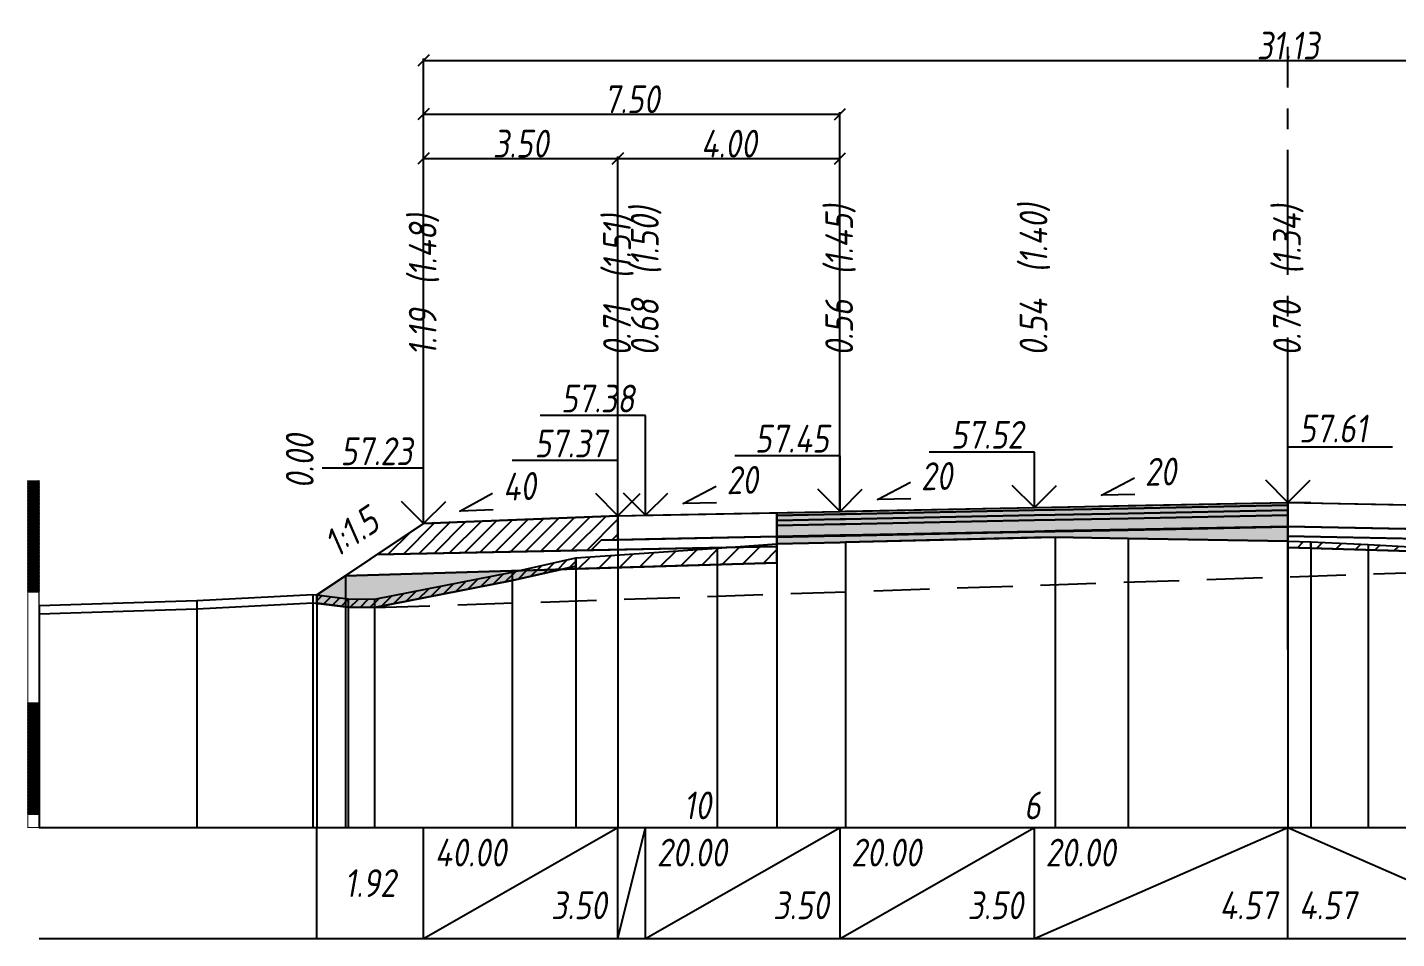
# Model space of a CAD drawing. Extents: x -717 to 1451, y -133302 to 233.
# Drawn here: x 78.9 to 202.2, y -72115 to -72032.9 of the extents above; entities that cross this region are included whole.
import ezdxf
from ezdxf.enums import TextEntityAlignment as Align

# ---------------------------------------------------------------- set-up
doc = ezdxf.new("R2010")
doc.units = 0
doc.linetypes.add('осевая2', pattern=[1.125, 0.75, -0.125, 0.125, -0.125])
doc.linetypes.add('штриховая', pattern=[0.75, 0.5, -0.25])
for name, color, linetype in [('Интерполированный поперечник', 2, 'Continuous'), ('Код_514', 1, 'Continuous'), ('Контур_0', 7, 'Continuous'), ('Контур_2564', 7, 'Continuous'), ('Контур_2660', 7, 'Continuous'), ('Контур_2665', 7, 'Continuous'), ('Контур_400', 7, 'Continuous'), ('Контур_508', 7, 'Continuous'), ('Контур_512', 7, 'Continuous'), ('Контур_513', 7, 'Continuous'), ('Красный поперечник', 1, 'Continuous'), ('Линейка абсолютных высот', 7, 'Continuous'), ('Объём_2501', 7, 'Continuous'), ('Объём_2564', 7, 'Continuous'), ('Объём_2650', 7, 'Continuous'), ('Объём_2660', 7, 'Continuous'), ('Объём_2661', 7, 'Continuous'), ('Объём_2665', 7, 'Continuous'), ('Объём_2666', 7, 'Continuous'), ('Объём_2667', 7, 'Continuous'), ('Объём_2668', 7, 'Continuous'), ('Объём_2669', 7, 'Continuous'), ('Объём_2675', 7, 'Continuous'), ('Объём_2753', 7, 'Continuous'), ('Ось', 1, 'осевая2'), ('Откосы', 7, 'Continuous'), ('Отметки покрытия', 7, 'Continuous'), ('Рабочие отметки', 7, 'Continuous'), ('Рабочие отметки доп.', 7, 'Continuous'), ('Слои выравнивания', 7, 'Continuous'), ('Таблица', 7, 'Continuous'), ('Уклоны проезжей части', 7, 'Continuous'), ('Черный поперечник', 3, 'Continuous')]:
    doc.layers.add(name, color=color, linetype=linetype)
for name, color, linetype, true_color in [('Контур_2540', 2, 'Continuous', 0xffff00), ('Контур_2560', 2, 'Continuous', 0xffff00), ('Контур_2561', 7, 'Continuous', 0xff8040), ('Контур_2562', 3, 'Continuous', 0x00ff00), ('Контур_2563', 7, 'Continuous', 0xff8000), ('Контур_2570', 7, 'Continuous', 0x80ff00), ('Контур_2725', 7, 'Continuous', 0x323232), ('Контур_2736', 4, 'Continuous', 0x00ffff), ('Контур_2737', 4, 'Continuous', 0x00ffff), ('Контур_2738', 4, 'Continuous', 0x00ffff), ('Контур_2739', 4, 'Continuous', 0x00ffff), ('Контур_2741', 4, 'Continuous', 0x00ffff), ('Контур_2742', 4, 'Continuous', 0x00ffff), ('Контур_2743', 4, 'Continuous', 0x00ffff), ('Контур_2744', 7, 'Continuous', 0xa4ffff), ('Контур_2745', 7, 'Continuous', 0xa4ffff), ('Контур_2747', 4, 'Continuous', 0x00ffff), ('Контур_2748', 4, 'Continuous', 0x00ffff), ('Контур_2749', 4, 'Continuous', 0x00ffff), ('Контур_2750', 4, 'Continuous', 0x00ffff), ('Контур_2751', 4, 'Continuous', 0x00ffff), ('Контур_2752', 4, 'Continuous', 0x00ffff), ('Контур_2760', 7, 'Continuous', 0x323232), ('Контур_2761', 7, 'Continuous', 0x323232), ('Контур_2762', 7, 'Continuous', 0x323232), ('Контур_2763', 7, 'Continuous', 0x323232), ('Контур_2764', 7, 'Continuous', 0x323232), ('Контур_2765', 7, 'Continuous', 0x323232), ('Контур_402', 7, 'Continuous', 0xff6464), ('Контур_703', 4, 'Continuous', 0x00ffff), ('Контур_705', 4, 'Continuous', 0x00ffff), ('Контур_707', 4, 'Continuous', 0x00ffff), ('Контур_720', 131, 'Continuous', 0xaaffff), ('Объём_2500', 7, 'Continuous', 0xc0c0c0), ('Объём_2520', 7, 'Continuous', 0x80ffff), ('Объём_2540', 2, 'Continuous', 0xffff00), ('Объём_2560', 2, 'Continuous', 0xffff00), ('Объём_2561', 7, 'Continuous', 0xff8040), ('Объём_2562', 3, 'Continuous', 0x00ff00), ('Объём_2563', 7, 'Continuous', 0xff8000), ('Объём_2570', 7, 'Continuous', 0x80ff00), ('Объём_2600', 7, 'Continuous', 0x808000), ('Объём_2746', 2, 'Continuous', 0xffff00)]:
    doc.layers.add(name, color=color, linetype=linetype, true_color=true_color)
doc.styles.get("Standard").update_dxf_attribs({"font": 'txt', "height": 2.5})
doc.styles.add('М', font='romand.shx', dxfattribs={"width": 0.8, "oblique": 10, "height": 2.5})
doc.dimstyles.get("Standard").update_dxf_attribs({"dimtxt": 0.18, "dimasz": 0.18, "dimexe": 0.18, "dimexo": 0.0625, "dimgap": 0.09, "dimtad": 0, "dimtih": 1, "dimtoh": 1, "dimdec": 4, "dimzin": 0, "dimdsep": 46, "dimtxsty": 'Standard', "dimcen": 0.09, "dimadec": 0, "dimazin": 0, "dimtfac": 1, "dimtdec": 4, "dimtofl": 0, "dimtmove": 0, "dimatfit": 3, "dimfxl": 1, "dimtolj": 1, "dimtzin": 0, "dimarcsym": 0})
pattern_1 = [(45.00000125, (0, 0), (-0.026516505928, 0.026516504769), []), (135.00000034, (0, 0), (-0.02651650519, -0.026516505506), [])]

# ---------------------------------------------------------------- blocks, each defined once
blk = doc.blocks.new('_Oblique')
at = {"color": 0, "linetype": 'ByBlock', "lineweight": -2}
blk.add_line((-0.5, -0.5), (0.5, 0.5), dxfattribs=at)
blk = doc.blocks.new('*D3443')
at = {"color": 0, "lineweight": -2, "transparency": 16777216}
for p, q in [((114.62, -72077.62), (114.62, -72044.56)), ((114.62, -72044.74), (132.12, -72044.74)), ((132.12, -72076.92), (132.12, -72044.56))]:
    blk.add_line(p, q, dxfattribs=at)
at = {"layer": 'Defpoints', "color": 0, "transparency": 16777216}
for p in [(132.12, -72044.74), (114.62, -72077.69), (132.12, -72076.99)]:
    blk.add_point(p, dxfattribs=at)
at = {"color": 0, "lineweight": -2, "transparency": 16777216, "rotation": 180}
blk.add_blockref('_Oblique', (114.62, -72044.74), dxfattribs=at)
at = {"color": 0, "lineweight": -2, "transparency": 16777216}
blk.add_blockref('_Oblique', (132.12, -72044.74), dxfattribs=at)
at = {"color": 0, "transparency": 16777216, "insert": (123.37, -72043.4), "char_height": 2.5, "width": 9.5833, "attachment_point": 5, "style": 'М'}
blk.add_mtext('\\A1;3.50', dxfattribs=at)
blk = doc.blocks.new('*D3445')
at = {"color": 0, "lineweight": -2, "transparency": 16777216}
for p, q in [((132.12, -72076.92), (132.12, -72044.56)), ((132.12, -72044.74), (152.12, -72044.74)), ((152.12, -72076.52), (152.12, -72044.56))]:
    blk.add_line(p, q, dxfattribs=at)
at = {"layer": 'Defpoints', "color": 0, "transparency": 16777216}
for p in [(152.12, -72044.74), (132.12, -72076.99), (152.12, -72076.59)]:
    blk.add_point(p, dxfattribs=at)
at = {"color": 0, "lineweight": -2, "transparency": 16777216, "rotation": 180}
blk.add_blockref('_Oblique', (132.12, -72044.74), dxfattribs=at)
at = {"color": 0, "lineweight": -2, "transparency": 16777216}
blk.add_blockref('_Oblique', (152.12, -72044.74), dxfattribs=at)
at = {"color": 0, "transparency": 16777216, "insert": (142.12, -72043.4), "char_height": 2.5, "width": 9.1667, "attachment_point": 5, "style": 'М'}
blk.add_mtext('\\A1;4.00', dxfattribs=at)
blk = doc.blocks.new('*D3448')
at = {"color": 0, "lineweight": -2, "transparency": 16777216}
for p, q in [((114.62, -72077.62), (114.62, -72040.56)), ((152.12, -72076.52), (152.12, -72040.56)), ((114.62, -72040.74), (152.12, -72040.74))]:
    blk.add_line(p, q, dxfattribs=at)
at = {"layer": 'Defpoints', "color": 0, "transparency": 16777216}
for p in [(152.12, -72040.74), (114.62, -72077.69), (152.12, -72076.59)]:
    blk.add_point(p, dxfattribs=at)
at = {"color": 0, "lineweight": -2, "transparency": 16777216, "rotation": 180}
blk.add_blockref('_Oblique', (114.62, -72040.74), dxfattribs=at)
at = {"color": 0, "lineweight": -2, "transparency": 16777216}
blk.add_blockref('_Oblique', (152.12, -72040.74), dxfattribs=at)
at = {"color": 0, "transparency": 16777216, "insert": (133.37, -72039.4), "char_height": 2.5, "width": 9.5833, "attachment_point": 5, "style": 'М'}
blk.add_mtext('\\A1;7.50', dxfattribs=at)
blk = doc.blocks.new('*D3449')
at = {"color": 0, "lineweight": -2, "transparency": 16777216}
for p, q in [((114.62, -72077.62), (114.62, -72035.73)), ((270.28, -72077.62), (270.28, -72035.73)), ((114.62, -72035.91), (270.28, -72035.91))]:
    blk.add_line(p, q, dxfattribs=at)
at = {"layer": 'Defpoints', "color": 0, "transparency": 16777216}
for p in [(270.28, -72035.91), (114.62, -72077.69), (270.28, -72077.69)]:
    blk.add_point(p, dxfattribs=at)
at = {"color": 0, "lineweight": -2, "transparency": 16777216, "rotation": 180}
blk.add_blockref('_Oblique', (114.62, -72035.91), dxfattribs=at)
at = {"color": 0, "lineweight": -2, "transparency": 16777216}
blk.add_blockref('_Oblique', (270.28, -72035.91), dxfattribs=at)
at = {"color": 0, "transparency": 16777216, "insert": (192.45, -72034.57), "char_height": 2.5, "width": 10.8333, "attachment_point": 5, "style": 'М'}
blk.add_mtext('\\A1;31.13', dxfattribs=at)

msp = doc.modelspace()

# ---------------------------------------------------------------- hatches: boundary and pattern name
at = {"layer": 'Линейка абсолютных высот'}
h = msp.add_hatch(dxfattribs=at)
h.set_pattern_fill('ANSI37', scale=0.3, style=0)
h.set_pattern_definition(pattern_1)
h.paths.add_polyline_path([(80, -72083.776), (80, -72073.776), (79, -72073.776), (79, -72083.776)])
h = msp.add_hatch(dxfattribs=at)
h.set_pattern_fill('ANSI37', scale=0.3, style=0)
h.set_pattern_definition(pattern_1)
h.paths.add_polyline_path([(80, -72103.776), (80, -72093.776), (79, -72093.776), (79, -72103.776)])
at = {"layer": 'Объём_2563'}
h = msp.add_hatch(dxfattribs=at)
h.set_pattern_fill('ANSI31', color=256, scale=0.3)
h.paths.add_polyline_path([(114.622, -72077.624), (132.122, -72076.924), (132.122, -72079.074), (130.622, -72079.104), (129.704, -72080.022), (110.447, -72080.407)])
h.paths.add_polyline_path([(255.197, -72080.022), (254.279, -72079.104), (252.779, -72079.074), (252.779, -72078.924), (254.177, -72078.925), (254.178, -72077.925), (253.678, -72077.924), (253.678, -72077.11), (256.5, -72077.237), (256.5, -72077.858), (257.9, -72077.858), (257.9, -72077.318), (266.895, -72077.498), (266.895, -72078.065), (268.295, -72078.065), (268.295, -72077.065), (267.795, -72077.065), (267.795, -72076.565), (270.279, -72076.874), (275.614, -72080.43)])
at = {"layer": 'Объём_2570'}
h = msp.add_hatch(dxfattribs=at)
h.set_pattern_fill('ANSI31', color=256, scale=0.2)
h.paths.add_polyline_path([(128.329, -72081.468), (122.605, -72082.754), (110.204, -72085.191), (107.845, -72085.156), (105, -72084.788), (105, -72084.038), (107.845, -72084.406), (110.204, -72084.441), (122.605, -72082.004), (128.329, -72080.718)])
h.paths.add_polyline_path([(284.262, -72079.966), (263.553, -72080.504), (240.925, -72081.423), (240.844, -72081.408), (234.521, -72079.586), (219.969, -72081.478), (214.208, -72081.064), (214.208, -72080.314), (219.969, -72080.728), (234.521, -72078.836), (240.844, -72080.658), (240.925, -72080.673), (263.553, -72079.754), (284.262, -72079.216)])
at = {"layer": 'Объём_2600'}
h = msp.add_hatch(dxfattribs=at)
h.set_pattern_fill('ANSI31', color=6, scale=0.4)
h.paths.add_polyline_path([(141.066, -72079.832), (146.439, -72079.452), (146.439, -72081.147), (127.184, -72081.725), (128.329, -72081.468), (128.329, -72080.718)])
h.paths.add_polyline_path([(194.514, -72079.248), (199.667, -72079.5), (214.208, -72080.314), (214.208, -72080.42), (192.45, -72079.767), (192.45, -72079.212)])
h.paths.add_polyline_path([(263.553, -72080.504), (283.092, -72079.996), (280.027, -72082.039), (278.491, -72082.039), (278.491, -72082.348), (243.82, -72081.308)])
h = msp.add_hatch(dxfattribs=at)
h.set_pattern_fill('HONEY', color=5, scale=0.3)
h.paths.add_polyline_path([(122.605, -72082.754), (110.204, -72085.191), (107.845, -72085.156), (105, -72084.788), (105, -72084.038), (107.588, -72082.313), (127.184, -72081.725)])
h.paths.add_polyline_path([(219.891, -72081.47), (214.208, -72081.064), (214.208, -72080.42), (225.509, -72080.759), (219.969, -72081.478)])
h.paths.add_polyline_path([(240.844, -72081.408), (240.113, -72081.197), (243.82, -72081.308), (240.925, -72081.423)])
at = {"layer": 'Слои выравнивания'}
for color, points in [(2, [(146.439, -72076.637), (152.122, -72076.524), (152.61, -72076.514), (169.622, -72076.174), (171.488, -72076.136), (178.075, -72076.005), (192.45, -72075.717), (192.45, -72075.967), (178.075, -72076.255), (171.488, -72076.386), (169.622, -72076.424), (152.61, -72076.764), (152.122, -72076.774), (146.439, -72076.887)]), (3, [(146.439, -72076.887), (152.122, -72076.774), (152.61, -72076.764), (169.622, -72076.424), (171.488, -72076.386), (178.075, -72076.255), (192.45, -72075.967), (192.45, -72076.417), (178.075, -72076.705), (171.488, -72076.836), (169.622, -72076.874), (152.61, -72077.214), (152.122, -72077.224), (146.439, -72077.337)]), (4, [(146.439, -72077.337), (152.122, -72077.224), (152.61, -72077.214), (169.622, -72076.874), (171.488, -72076.836), (178.075, -72076.705), (192.45, -72076.417), (192.45, -72076.867), (178.075, -72077.155), (171.488, -72077.286), (169.622, -72077.324), (152.61, -72077.664), (152.122, -72077.674), (146.439, -72077.787)]), (5, [(146.439, -72077.787), (152.122, -72077.674), (152.61, -72077.664), (169.622, -72077.324), (171.488, -72077.286), (178.075, -72077.155), (192.45, -72076.867), (192.45, -72077.867), (178.075, -72078.155), (171.488, -72078.286), (169.622, -72078.324), (152.61, -72078.664), (152.122, -72078.674), (146.439, -72078.787)]), (7, [(146.439, -72078.787), (152.122, -72078.674), (152.61, -72078.664), (169.622, -72078.324), (171.488, -72078.286), (178.075, -72078.155), (192.45, -72077.867), (192.45, -72077.917), (178.075, -72078.205), (171.488, -72078.336), (169.622, -72078.374), (152.61, -72078.714), (152.122, -72078.724), (146.439, -72078.837)]), (6, [(146.439, -72078.837), (152.122, -72078.724), (152.61, -72078.714), (169.622, -72078.374), (171.488, -72078.336), (178.075, -72078.205), (192.45, -72077.917), (192.45, -72079.212), (178.075, -72078.961), (171.488, -72078.84), (169.622, -72078.885), (152.61, -72079.296), (152.122, -72079.308), (146.439, -72079.452)])]:
    msp.add_hatch(color=color, dxfattribs=at).paths.add_polyline_path(points)

# ---------------------------------------------------------------- linework, layer by layer
at = {"layer": 'Интерполированный поперечник', "linetype": 'штриховая', "ltscale": 10, "flags": 128}
msp.add_lwpolyline([(110.204, -72085.191), (219.969, -72081.478)], dxfattribs=at)
at = {"layer": 'Код_514'}
for p, q in [((105, -72115), (105, -72105)), ((114.622, -72115), (114.622, -72105)), ((114.622, -72115), (132.122, -72105)), ((132.122, -72115), (132.122, -72105)), ((132.122, -72115), (134.622, -72105)), ((134.622, -72115), (134.622, -72105)), ((134.622, -72115), (152.122, -72105)), ((152.122, -72115), (152.122, -72105)), ((152.122, -72115), (169.622, -72105)), ((169.622, -72115), (169.622, -72105)), ((169.622, -72115), (192.45, -72105)), ((192.45, -72115), (192.45, -72105)), ((192.45, -72105), (215.279, -72115))]:
    msp.add_line(p, q, dxfattribs=at)
at = {"layer": 'Контур_0', "color": 250, "flags": 128}
for points in [[(250.279, -72079.024), (192.45, -72077.867), (192.45, -72075.717), (252.779, -72076.924), (252.779, -72079.074), (250.279, -72079.024), (250.279, -72079.024)], [(134.622, -72079.024), (132.122, -72079.074), (132.122, -72076.924), (146.439, -72076.637), (146.439, -72078.787), (134.622, -72079.024), (134.622, -72079.024)], [(130.622, -72079.104), (146.439, -72078.787), (146.439, -72079.687), (129.704, -72080.022), (130.622, -72079.104), (130.622, -72079.104)], [(252.779, -72079.974), (192.45, -72078.767), (192.45, -72077.867), (254.279, -72079.104), (255.197, -72080.022), (252.779, -72079.974), (252.779, -72079.974)]]:
    msp.add_lwpolyline(points, dxfattribs=at)
at = {"layer": 'Контур_0', "flags": 128}
for points in [[(114.622, -72077.624), (105, -72084.038), (105, -72084.038), (105, -72084.038), (105, -72084.038), (105, -72084.038), (105, -72084.038), (105, -72084.038), (105, -72084.038), (105, -72084.038), (105, -72084.038), (105, -72084.038), (105, -72084.038), (105, -72084.038), (105, -72084.038), (105, -72084.038)], [(114.622, -72077.624), (105, -72084.038), (105, -72084.038), (105, -72084.038), (105, -72084.038), (105, -72084.038), (105, -72084.038), (105, -72084.038), (105, -72084.038), (105, -72084.038), (105, -72084.038), (105, -72084.038), (105, -72084.038), (105, -72084.038), (105, -72084.038), (105, -72084.038), (105, -72084.038), (105, -72084.038), (105, -72084.038), (105, -72084.038), (105, -72084.038), (105, -72084.038), (105, -72084.038), (105, -72084.038), (105, -72084.038), (105, -72084.038), (105, -72084.038), (105, -72084.038), (105, -72084.038), (105, -72084.038)], [(110.447, -72080.407), (129.704, -72080.022), (130.622, -72079.104), (132.122, -72079.074)]]:
    msp.add_lwpolyline(points, dxfattribs=at)
at = {"layer": 'Контур_2540', "color": 250, "flags": 128}
for points in [[(277.687, -72082.324), (192.45, -72079.767), (192.45, -72078.767), (275.614, -72080.43), (278.491, -72082.348), (277.687, -72082.324), (277.687, -72082.324)], [(146.439, -72081.147), (107.588, -72082.313), (110.447, -72080.407), (146.439, -72079.687), (146.439, -72081.147), (146.439, -72081.147)]]:
    msp.add_lwpolyline(points, dxfattribs=at)
at = {"layer": 'Контур_2560', "flags": 128}
msp.add_lwpolyline([(114.622, -72077.624), (114.622, -72077.624), (114.622, -72077.624), (132.122, -72076.924)], dxfattribs=at)
at = {"layer": 'Контур_2561', "flags": 128}
msp.add_lwpolyline([(132.122, -72076.924), (132.122, -72076.924), (114.622, -72077.624), (114.622, -72077.624), (132.122, -72076.924)], dxfattribs=at)
at = {"layer": 'Контур_2562', "flags": 128}
msp.add_lwpolyline([(114.622, -72077.624), (114.622, -72077.624), (114.622, -72077.624), (114.622, -72077.624), (114.622, -72077.624)], dxfattribs=at)
at = {"layer": 'Контур_2563', "flags": 128}
msp.add_lwpolyline([(114.622, -72077.624), (132.122, -72076.924), (132.122, -72079.074), (130.622, -72079.104), (129.704, -72080.022), (110.447, -72080.407), (114.622, -72077.624), (114.622, -72077.624)], dxfattribs=at)
at = {"layer": 'Контур_2564', "flags": 128}
msp.add_lwpolyline([(114.622, -72077.624), (132.122, -72076.924)], dxfattribs=at)
at = {"layer": 'Контур_2570', "flags": 128}
msp.add_lwpolyline([(80, -72085.75), (94.213, -72085.31), (104.663, -72084.745), (107.845, -72085.156), (110.204, -72085.191), (110.204, -72085.191), (122.605, -72082.754), (128.329, -72081.468), (128.329, -72080.718), (141.066, -72079.832), (146.439, -72079.452), (152.61, -72079.296), (171.488, -72078.84), (178.075, -72078.961), (192.45, -72079.212), (194.514, -72079.248), (199.667, -72079.5), (214.208, -72080.314)], dxfattribs=at)
at = {"layer": 'Контур_2660', "flags": 128}
for points in [[(192.45, -72079.767), (278.491, -72082.348)], [(107.588, -72082.313), (146.439, -72081.147)]]:
    msp.add_lwpolyline(points, dxfattribs=at)
at = {"layer": 'Контур_2665', "flags": 128}
msp.add_lwpolyline([(114.622, -72077.624), (114.622, -72077.624)], dxfattribs=at)
at = {"layer": 'Контур_2725', "flags": 128}
msp.add_lwpolyline([(146.439, -72079.452), (152.122, -72079.308), (152.61, -72079.296), (169.622, -72078.885), (171.488, -72078.84), (178.075, -72078.961), (192.45, -72079.212)], dxfattribs=at)
at = {"layer": 'Контур_2736', "flags": 128}
msp.add_lwpolyline([(114.622, -72077.624), (105, -72084.038)], dxfattribs=at)
at = {"layer": 'Контур_2737', "flags": 128}
msp.add_lwpolyline([(105, -72084.038), (105, -72084.038)], dxfattribs=at)
at = {"layer": 'Контур_2738', "flags": 128}
msp.add_lwpolyline([(105, -72084.038), (105, -72084.038)], dxfattribs=at)
at = {"layer": 'Контур_2739', "flags": 128}
msp.add_lwpolyline([(105, -72084.038), (105, -72084.038)], dxfattribs=at)
at = {"layer": 'Контур_2741', "flags": 128}
msp.add_lwpolyline([(105, -72084.038), (105, -72084.038)], dxfattribs=at)
at = {"layer": 'Контур_2742', "flags": 128}
msp.add_lwpolyline([(105, -72084.038), (105, -72084.038)], dxfattribs=at)
at = {"layer": 'Контур_2743', "flags": 128}
msp.add_lwpolyline([(105, -72084.038), (105, -72084.038)], dxfattribs=at)
at = {"layer": 'Контур_2744', "flags": 128}
msp.add_lwpolyline([(105, -72084.038), (105, -72084.038)], dxfattribs=at)
msp.add_lwpolyline([(105, -72084.038), (105, -72084.038)], dxfattribs=at)
msp.add_lwpolyline([(105, -72084.038), (105, -72084.038)], dxfattribs=at)
msp.add_lwpolyline([(105, -72084.038), (105, -72084.038)], dxfattribs=at)
msp.add_lwpolyline([(105, -72084.038), (105, -72084.038)], dxfattribs=at)
msp.add_lwpolyline([(105, -72084.038), (105, -72084.038)], dxfattribs=at)
at = {"layer": 'Контур_2745', "flags": 128}
msp.add_lwpolyline([(105, -72084.038), (105, -72084.038)], dxfattribs=at)
msp.add_lwpolyline([(105, -72084.038), (105, -72084.038)], dxfattribs=at)
msp.add_lwpolyline([(105, -72084.038), (105, -72084.038)], dxfattribs=at)
msp.add_lwpolyline([(105, -72084.038), (105, -72084.038)], dxfattribs=at)
msp.add_lwpolyline([(105, -72084.038), (105, -72084.038)], dxfattribs=at)
msp.add_lwpolyline([(105, -72084.038), (105, -72084.038)], dxfattribs=at)
at = {"layer": 'Контур_2747', "flags": 128}
msp.add_lwpolyline([(105, -72084.038), (105, -72084.038)], dxfattribs=at)
at = {"layer": 'Контур_2748', "flags": 128}
msp.add_lwpolyline([(105, -72084.038), (105, -72084.038)], dxfattribs=at)
at = {"layer": 'Контур_2749', "flags": 128}
msp.add_lwpolyline([(105, -72084.038), (105, -72084.038)], dxfattribs=at)
at = {"layer": 'Контур_2750', "flags": 128}
msp.add_lwpolyline([(105, -72084.038), (105, -72084.038)], dxfattribs=at)
at = {"layer": 'Контур_2751', "flags": 128}
msp.add_lwpolyline([(105, -72084.038), (105, -72084.038)], dxfattribs=at)
at = {"layer": 'Контур_2752', "flags": 128}
msp.add_lwpolyline([(105, -72084.038), (105, -72084.038)], dxfattribs=at)
at = {"layer": 'Контур_2760', "flags": 128}
msp.add_lwpolyline([(146.439, -72076.637), (152.122, -72076.524), (152.61, -72076.514), (169.622, -72076.174), (171.488, -72076.136), (178.075, -72076.005), (192.45, -72075.717)], dxfattribs=at)
at = {"layer": 'Контур_2761', "flags": 128}
msp.add_lwpolyline([(146.439, -72076.887), (152.122, -72076.774), (152.61, -72076.764), (169.622, -72076.424), (171.488, -72076.386), (178.075, -72076.255), (192.45, -72075.967)], dxfattribs=at)
at = {"layer": 'Контур_2762', "flags": 128}
msp.add_lwpolyline([(146.439, -72077.337), (152.122, -72077.224), (152.61, -72077.214), (169.622, -72076.874), (171.488, -72076.836), (178.075, -72076.705), (192.45, -72076.417)], dxfattribs=at)
at = {"layer": 'Контур_2763', "flags": 128}
msp.add_lwpolyline([(146.439, -72077.787), (152.122, -72077.674), (152.61, -72077.664), (169.622, -72077.324), (171.488, -72077.286), (178.075, -72077.155), (192.45, -72076.867)], dxfattribs=at)
at = {"layer": 'Контур_2764', "flags": 128}
msp.add_lwpolyline([(146.439, -72078.787), (152.122, -72078.674), (152.61, -72078.664), (169.622, -72078.324), (171.488, -72078.286), (178.075, -72078.155), (192.45, -72077.867)], dxfattribs=at)
at = {"layer": 'Контур_2765', "flags": 128}
msp.add_lwpolyline([(146.439, -72078.837), (152.122, -72078.724), (152.61, -72078.714), (169.622, -72078.374), (171.488, -72078.336), (178.075, -72078.205), (192.45, -72077.917)], dxfattribs=at)
at = {"layer": 'Контур_400', "flags": 128}
for points in [[(132.122, -72076.924), (134.622, -72076.874), (134.622, -72076.874), (152.122, -72076.524), (152.122, -72076.524), (152.122, -72076.524), (152.122, -72076.524), (169.622, -72076.174), (192.45, -72075.717)], [(192.45, -72075.717), (215.279, -72076.174), (232.779, -72076.524), (232.779, -72076.524), (232.779, -72076.524), (232.779, -72076.524), (250.279, -72076.874), (250.279, -72076.874), (252.779, -72076.924)]]:
    msp.add_lwpolyline(points, dxfattribs=at)
at = {"layer": 'Контур_402', "flags": 128}
msp.add_lwpolyline([(107.588, -72082.313), (146.439, -72081.147), (146.439, -72079.452), (152.61, -72079.296), (171.488, -72078.84), (178.075, -72078.961), (192.45, -72079.212), (192.45, -72079.767), (278.491, -72082.348)], dxfattribs=at)
at = {"layer": 'Контур_508', "flags": 128}
msp.add_lwpolyline([(105, -72084.038), (107.588, -72082.313), (146.439, -72081.147), (146.439, -72079.452), (152.61, -72079.296), (171.488, -72078.84), (178.075, -72078.961), (192.45, -72079.212), (192.45, -72079.767), (278.491, -72082.348), (278.491, -72082.039), (280.027, -72082.039), (284.262, -72079.216)], dxfattribs=at)
at = {"layer": 'Контур_512', "flags": 128}
for points in [[(192.45, -72079.767), (278.491, -72082.348), (278.491, -72082.039), (280.027, -72082.039), (284.262, -72079.216)], [(105, -72084.038), (107.588, -72082.313), (146.439, -72081.147)]]:
    msp.add_lwpolyline(points, dxfattribs=at)
at = {"layer": 'Контур_513', "flags": 128}
msp.add_lwpolyline([(105, -72084.038), (107.588, -72082.313), (146.439, -72081.147), (146.439, -72079.452), (152.61, -72079.296), (171.488, -72078.84), (178.075, -72078.961), (192.45, -72079.212), (192.45, -72079.767), (278.491, -72082.348), (278.491, -72082.039), (280.027, -72082.039), (284.262, -72079.216)], dxfattribs=at)
at = {"layer": 'Контур_703', "flags": 128}
for points in [[(114.622, -72077.624), (105, -72084.038)], [(105, -72084.038), (105, -72084.038)]]:
    msp.add_lwpolyline(points, dxfattribs=at)
at = {"layer": 'Контур_705', "flags": 128}
msp.add_lwpolyline([(105, -72084.038), (105, -72084.038)], dxfattribs=at)
at = {"layer": 'Контур_707', "flags": 128}
msp.add_lwpolyline([(105, -72084.038), (105, -72084.038)], dxfattribs=at)
at = {"layer": 'Контур_720', "flags": 128}
msp.add_lwpolyline([(105, -72084.038), (105, -72084.038)], dxfattribs=at)
at = {"layer": 'Красный поперечник'}
for p, q in [((152.122, -72076.524), (169.622, -72076.174)), ((169.622, -72076.174), (192.45, -72075.717)), ((192.45, -72075.717), (215.279, -72076.174)), ((105, -72084.038), (114.622, -72077.624)), ((114.622, -72077.624), (132.122, -72076.924)), ((132.122, -72076.924), (134.622, -72076.874)), ((134.622, -72076.874), (152.122, -72076.524)), ((192.45, -72079.767), (192.45, -72105)), ((146.439, -72081.147), (146.439, -72105)), ((107.588, -72082.313), (107.588, -72105)), ((105, -72084.038), (105, -72105))]:
    msp.add_line(p, q, dxfattribs=at)
at = {"layer": 'Линейка абсолютных высот', "color": 7, "const_width": 0.1, "flags": 128}
for points in [[(80, -72083.776), (80, -72073.776), (79, -72073.776), (79, -72083.776), (80, -72083.776)], [(80, -72093.776), (80, -72083.776), (79, -72083.776), (79, -72093.776), (80, -72093.776)], [(80, -72103.776), (80, -72093.776), (79, -72093.776), (79, -72103.776), (80, -72103.776)], [(80, -72105), (80, -72103.776), (79, -72103.776), (79, -72105), (80, -72105)]]:
    msp.add_lwpolyline(points, dxfattribs=at)
at = {"layer": 'Объём_2500', "color": 250, "flags": 128}
for points in [[(250.279, -72079.024), (192.45, -72077.867), (192.45, -72075.717), (252.779, -72076.924), (252.779, -72079.074), (250.279, -72079.024), (250.279, -72079.024)], [(134.622, -72079.024), (132.122, -72079.074), (132.122, -72076.924), (146.439, -72076.637), (146.439, -72078.787), (134.622, -72079.024), (134.622, -72079.024)], [(134.622, -72079.024), (132.122, -72079.074), (132.122, -72076.924), (146.439, -72076.637), (146.439, -72078.787), (134.622, -72079.024), (134.622, -72079.024)]]:
    msp.add_lwpolyline(points, dxfattribs=at)
at = {"layer": 'Объём_2501', "flags": 128}
for points in [[(132.122, -72076.924), (134.622, -72076.874), (134.622, -72076.874), (152.122, -72076.524), (152.122, -72076.524), (152.122, -72076.524), (152.122, -72076.524), (169.622, -72076.174), (192.45, -72075.717)], [(192.45, -72075.717), (215.279, -72076.174), (232.779, -72076.524), (232.779, -72076.524), (232.779, -72076.524), (232.779, -72076.524), (250.279, -72076.874), (250.279, -72076.874), (252.779, -72076.924)], [(132.122, -72076.924), (134.622, -72076.874), (134.622, -72076.874), (152.122, -72076.524)]]:
    msp.add_lwpolyline(points, dxfattribs=at)
at = {"layer": 'Объём_2520', "color": 250, "flags": 128}
for points in [[(130.622, -72079.104), (146.439, -72078.787), (146.439, -72079.687), (129.704, -72080.022), (130.622, -72079.104), (130.622, -72079.104)], [(130.622, -72079.104), (146.439, -72078.787), (146.439, -72079.687), (129.704, -72080.022), (130.622, -72079.104), (130.622, -72079.104)], [(252.779, -72079.974), (192.45, -72078.767), (192.45, -72077.867), (254.279, -72079.104), (255.197, -72080.022), (252.779, -72079.974), (252.779, -72079.974)]]:
    msp.add_lwpolyline(points, dxfattribs=at)
at = {"layer": 'Объём_2540', "color": 250, "flags": 128}
for points in [[(277.687, -72082.324), (192.45, -72079.767), (192.45, -72078.767), (275.614, -72080.43), (278.491, -72082.348), (277.687, -72082.324), (277.687, -72082.324)], [(146.439, -72081.147), (107.588, -72082.313), (110.447, -72080.407), (146.439, -72079.687), (146.439, -72081.147), (146.439, -72081.147)], [(146.439, -72081.147), (107.588, -72082.313), (110.447, -72080.407), (146.439, -72079.687), (146.439, -72081.147), (146.439, -72081.147)]]:
    msp.add_lwpolyline(points, dxfattribs=at)
at = {"layer": 'Объём_2560', "flags": 128}
msp.add_lwpolyline([(114.622, -72077.624), (114.622, -72077.624), (114.622, -72077.624), (132.122, -72076.924)], dxfattribs=at)
msp.add_lwpolyline([(114.622, -72077.624), (114.622, -72077.624), (114.622, -72077.624), (132.122, -72076.924)], dxfattribs=at)
at = {"layer": 'Объём_2561', "flags": 128}
msp.add_lwpolyline([(132.122, -72076.924), (132.122, -72076.924), (114.622, -72077.624), (114.622, -72077.624), (132.122, -72076.924)], dxfattribs=at)
msp.add_lwpolyline([(132.122, -72076.924), (132.122, -72076.924), (114.622, -72077.624), (114.622, -72077.624), (132.122, -72076.924)], dxfattribs=at)
at = {"layer": 'Объём_2562', "flags": 128}
msp.add_lwpolyline([(114.622, -72077.624), (114.622, -72077.624), (114.622, -72077.624), (114.622, -72077.624), (114.622, -72077.624)], dxfattribs=at)
msp.add_lwpolyline([(114.622, -72077.624), (114.622, -72077.624), (114.622, -72077.624), (114.622, -72077.624), (114.622, -72077.624)], dxfattribs=at)
at = {"layer": 'Объём_2563', "flags": 128}
msp.add_lwpolyline([(114.622, -72077.624), (132.122, -72076.924), (132.122, -72079.074), (130.622, -72079.104), (129.704, -72080.022), (110.447, -72080.407), (114.622, -72077.624), (114.622, -72077.624)], dxfattribs=at)
msp.add_lwpolyline([(114.622, -72077.624), (132.122, -72076.924), (132.122, -72079.074), (130.622, -72079.104), (129.704, -72080.022), (110.447, -72080.407), (114.622, -72077.624), (114.622, -72077.624)], dxfattribs=at)
at = {"layer": 'Объём_2564', "flags": 128}
msp.add_lwpolyline([(114.622, -72077.624), (132.122, -72076.924)], dxfattribs=at)
msp.add_lwpolyline([(114.622, -72077.624), (132.122, -72076.924)], dxfattribs=at)
at = {"layer": 'Объём_2570', "flags": 128}
msp.add_lwpolyline([(128.329, -72081.468), (122.605, -72082.754), (110.204, -72085.191), (107.845, -72085.156), (105, -72084.788), (105, -72084.038), (107.845, -72084.406), (110.204, -72084.441), (122.605, -72082.004), (128.329, -72080.718), (128.329, -72081.468), (128.329, -72081.468)], dxfattribs=at)
msp.add_lwpolyline([(128.329, -72081.468), (122.605, -72082.754), (110.204, -72085.191), (107.845, -72085.156), (105, -72084.788), (105, -72084.038), (107.845, -72084.406), (110.204, -72084.441), (122.605, -72082.004), (128.329, -72080.718), (128.329, -72081.468), (128.329, -72081.468)], dxfattribs=at)
at = {"layer": 'Объём_2600', "flags": 128}
msp.add_lwpolyline([(122.605, -72082.754), (110.204, -72085.191), (107.845, -72085.156), (105, -72084.788), (105, -72084.038), (107.588, -72082.313), (127.184, -72081.725), (122.605, -72082.754), (122.605, -72082.754)], dxfattribs=at)
msp.add_lwpolyline([(122.605, -72082.754), (110.204, -72085.191), (107.845, -72085.156), (105, -72084.788), (105, -72084.038), (107.588, -72082.313), (127.184, -72081.725), (122.605, -72082.754), (122.605, -72082.754)], dxfattribs=at)
at = {"layer": 'Объём_2650', "flags": 128}
msp.add_lwpolyline([(141.066, -72079.832), (146.439, -72079.452), (146.439, -72081.147), (127.184, -72081.725), (128.329, -72081.468), (128.329, -72080.718), (141.066, -72079.832), (141.066, -72079.832)], dxfattribs=at)
at = {"layer": 'Объём_2650', "color": 6, "flags": 128}
for points in [[(141.066, -72079.832), (146.439, -72079.452), (146.439, -72081.147), (127.184, -72081.725), (128.329, -72081.468), (128.329, -72080.718), (141.066, -72079.832), (141.066, -72079.832)], [(194.514, -72079.248), (199.667, -72079.5), (214.208, -72080.314), (214.208, -72080.42), (192.45, -72079.767), (192.45, -72079.212), (194.514, -72079.248), (194.514, -72079.248)]]:
    msp.add_lwpolyline(points, dxfattribs=at)
at = {"layer": 'Объём_2660', "flags": 128}
for points in [[(192.45, -72079.767), (278.491, -72082.348)], [(107.588, -72082.313), (146.439, -72081.147)], [(107.588, -72082.313), (146.439, -72081.147)]]:
    msp.add_lwpolyline(points, dxfattribs=at)
at = {"layer": 'Объём_2661', "flags": 128}
msp.add_lwpolyline([(114.622, -72077.624), (105, -72084.038)], dxfattribs=at)
msp.add_lwpolyline([(114.622, -72077.624), (105, -72084.038)], dxfattribs=at)
at = {"layer": 'Объём_2665', "flags": 128}
msp.add_lwpolyline([(114.622, -72077.624), (114.622, -72077.624)], dxfattribs=at)
msp.add_lwpolyline([(114.622, -72077.624), (114.622, -72077.624)], dxfattribs=at)
at = {"layer": 'Объём_2666', "flags": 128}
msp.add_lwpolyline([(114.622, -72077.624), (105, -72084.038)], dxfattribs=at)
msp.add_lwpolyline([(114.622, -72077.624), (105, -72084.038)], dxfattribs=at)
at = {"layer": 'Объём_2667', "flags": 128}
msp.add_lwpolyline([(105, -72084.038), (105, -72084.038)], dxfattribs=at)
msp.add_lwpolyline([(105, -72084.038), (105, -72084.038)], dxfattribs=at)
msp.add_lwpolyline([(105, -72084.038), (105, -72084.038)], dxfattribs=at)
msp.add_lwpolyline([(105, -72084.038), (105, -72084.038)], dxfattribs=at)
at = {"layer": 'Объём_2668', "flags": 128}
msp.add_lwpolyline([(105, -72084.038), (105, -72084.038)], dxfattribs=at)
msp.add_lwpolyline([(105, -72084.038), (105, -72084.038)], dxfattribs=at)
msp.add_lwpolyline([(105, -72084.038), (105, -72084.038)], dxfattribs=at)
msp.add_lwpolyline([(105, -72084.038), (105, -72084.038)], dxfattribs=at)
at = {"layer": 'Объём_2669', "flags": 128}
msp.add_lwpolyline([(105, -72084.038), (105, -72084.038)], dxfattribs=at)
msp.add_lwpolyline([(105, -72084.038), (105, -72084.038)], dxfattribs=at)
msp.add_lwpolyline([(105, -72084.038), (105, -72084.038)], dxfattribs=at)
msp.add_lwpolyline([(105, -72084.038), (105, -72084.038)], dxfattribs=at)
at = {"layer": 'Объём_2675', "flags": 128}
msp.add_lwpolyline([(105, -72084.038), (105, -72084.038)], dxfattribs=at)
msp.add_lwpolyline([(105, -72084.038), (105, -72084.038)], dxfattribs=at)
msp.add_lwpolyline([(105, -72084.038), (105, -72084.038)], dxfattribs=at)
msp.add_lwpolyline([(105, -72084.038), (105, -72084.038)], dxfattribs=at)
msp.add_lwpolyline([(105, -72084.038), (105, -72084.038)], dxfattribs=at)
msp.add_lwpolyline([(105, -72084.038), (105, -72084.038)], dxfattribs=at)
msp.add_lwpolyline([(105, -72084.038), (105, -72084.038)], dxfattribs=at)
msp.add_lwpolyline([(105, -72084.038), (105, -72084.038)], dxfattribs=at)
msp.add_lwpolyline([(105, -72084.038), (105, -72084.038)], dxfattribs=at)
msp.add_lwpolyline([(105, -72084.038), (105, -72084.038)], dxfattribs=at)
msp.add_lwpolyline([(105, -72084.038), (105, -72084.038)], dxfattribs=at)
msp.add_lwpolyline([(105, -72084.038), (105, -72084.038)], dxfattribs=at)
msp.add_lwpolyline([(105, -72084.038), (105, -72084.038)], dxfattribs=at)
msp.add_lwpolyline([(105, -72084.038), (105, -72084.038)], dxfattribs=at)
msp.add_lwpolyline([(105, -72084.038), (105, -72084.038)], dxfattribs=at)
msp.add_lwpolyline([(105, -72084.038), (105, -72084.038)], dxfattribs=at)
msp.add_lwpolyline([(105, -72084.038), (105, -72084.038)], dxfattribs=at)
msp.add_lwpolyline([(105, -72084.038), (105, -72084.038)], dxfattribs=at)
msp.add_lwpolyline([(105, -72084.038), (105, -72084.038)], dxfattribs=at)
msp.add_lwpolyline([(105, -72084.038), (105, -72084.038)], dxfattribs=at)
msp.add_lwpolyline([(105, -72084.038), (105, -72084.038)], dxfattribs=at)
msp.add_lwpolyline([(105, -72084.038), (105, -72084.038)], dxfattribs=at)
msp.add_lwpolyline([(105, -72084.038), (105, -72084.038)], dxfattribs=at)
msp.add_lwpolyline([(105, -72084.038), (105, -72084.038)], dxfattribs=at)
at = {"layer": 'Объём_2746', "flags": 128}
for points in [[(141.066, -72079.832), (146.439, -72079.452), (146.439, -72081.147), (127.184, -72081.725), (128.329, -72081.468), (128.329, -72080.718), (141.066, -72079.832), (141.066, -72079.832)], [(141.066, -72079.832), (146.439, -72079.452), (146.439, -72081.147), (127.184, -72081.725), (128.329, -72081.468), (128.329, -72080.718), (141.066, -72079.832), (141.066, -72079.832)], [(214.208, -72080.42), (194.514, -72079.829), (194.514, -72079.248), (199.667, -72079.5), (214.208, -72080.314), (214.208, -72080.42), (214.208, -72080.42)]]:
    msp.add_lwpolyline(points, dxfattribs=at)
at = {"layer": 'Объём_2753', "flags": 128}
for points in [[(194.514, -72075.758), (192.45, -72075.717)], [(146.439, -72076.637), (146.439, -72076.637)], [(146.439, -72076.637), (146.439, -72076.637)]]:
    msp.add_lwpolyline(points, dxfattribs=at)
at = {"layer": 'Ось', "ltscale": 15}
msp.add_line((192.45, -72088.971), (192.45, -72034.688), dxfattribs=at)
at = {"layer": 'Откосы', "color": 1, "flags": 128}
for points in [[(158.503, -72075.396), (155.503, -72075.456), (158.473, -72073.896)], [(178.667, -72074.992), (175.667, -72075.052), (178.637, -72073.493)], [(120.884, -72076.372), (117.887, -72076.492), (120.824, -72074.874)], [(141.003, -72075.746), (138.003, -72075.806), (140.973, -72074.246)]]:
    msp.add_lwpolyline(points, dxfattribs=at)
at = {"layer": 'Отметки покрытия', "color": 1}
for p, q in [((134.622, -72067.874), (125.131, -72067.874)), ((134.622, -72076.874), (134.622, -72067.874)), ((152.122, -72071.524), (142.649, -72071.524)), ((152.122, -72076.524), (152.122, -72071.524)), ((169.622, -72071.174), (160.148, -72071.174)), ((169.622, -72076.174), (169.622, -72071.174)), ((192.45, -72075.717), (192.45, -72070.717)), ((192.45, -72070.717), (201.855, -72070.717)), ((114.622, -72072.624), (105.497, -72072.624)), ((114.622, -72077.624), (114.622, -72072.624)), ((132.122, -72071.924), (122.608, -72071.924)), ((132.122, -72076.924), (132.122, -72071.924)), ((192.45, -72075.717), (190.45, -72073.717)), ((192.45, -72075.717), (194.45, -72073.717)), ((132.122, -72076.924), (130.122, -72074.924)), ((132.122, -72076.924), (134.122, -72074.924)), ((134.622, -72076.874), (132.622, -72074.874)), ((134.622, -72076.874), (136.622, -72074.874)), ((152.122, -72076.524), (150.122, -72074.524)), ((152.122, -72076.524), (154.122, -72074.524)), ((169.622, -72076.174), (167.622, -72074.174)), ((169.622, -72076.174), (171.622, -72074.174)), ((114.622, -72077.624), (112.622, -72075.624)), ((114.622, -72077.624), (116.622, -72075.624))]:
    msp.add_line(p, q, dxfattribs=at)
at = {"layer": 'Слои выравнивания'}
for p, q in [((192.45, -72075.717), (192.45, -72105)), ((132.122, -72076.924), (132.122, -72105)), ((146.439, -72076.637), (146.439, -72105))]:
    msp.add_line(p, q, dxfattribs=at)
at = {"layer": 'Слои выравнивания', "color": 2, "flags": 128}
msp.add_lwpolyline([(146.439, -72076.637), (152.122, -72076.524), (152.61, -72076.514), (169.622, -72076.174), (171.488, -72076.136), (178.075, -72076.005), (192.45, -72075.717), (192.45, -72075.967), (178.075, -72076.255), (171.488, -72076.386), (169.622, -72076.424), (152.61, -72076.764), (152.122, -72076.774), (146.439, -72076.887)], close=True, dxfattribs=at)
at = {"layer": 'Слои выравнивания', "color": 3, "flags": 128}
msp.add_lwpolyline([(146.439, -72076.887), (152.122, -72076.774), (152.61, -72076.764), (169.622, -72076.424), (171.488, -72076.386), (178.075, -72076.255), (192.45, -72075.967), (192.45, -72076.417), (178.075, -72076.705), (171.488, -72076.836), (169.622, -72076.874), (152.61, -72077.214), (152.122, -72077.224), (146.439, -72077.337)], close=True, dxfattribs=at)
at = {"layer": 'Слои выравнивания', "color": 4, "flags": 128}
msp.add_lwpolyline([(146.439, -72077.337), (152.122, -72077.224), (152.61, -72077.214), (169.622, -72076.874), (171.488, -72076.836), (178.075, -72076.705), (192.45, -72076.417), (192.45, -72076.867), (178.075, -72077.155), (171.488, -72077.286), (169.622, -72077.324), (152.61, -72077.664), (152.122, -72077.674), (146.439, -72077.787)], close=True, dxfattribs=at)
at = {"layer": 'Слои выравнивания', "color": 5, "flags": 128}
msp.add_lwpolyline([(146.439, -72077.787), (152.122, -72077.674), (152.61, -72077.664), (169.622, -72077.324), (171.488, -72077.286), (178.075, -72077.155), (192.45, -72076.867), (192.45, -72077.867), (178.075, -72078.155), (171.488, -72078.286), (169.622, -72078.324), (152.61, -72078.664), (152.122, -72078.674), (146.439, -72078.787)], close=True, dxfattribs=at)
at = {"layer": 'Слои выравнивания', "color": 7, "flags": 128}
msp.add_lwpolyline([(146.439, -72078.787), (152.122, -72078.674), (152.61, -72078.664), (169.622, -72078.324), (171.488, -72078.286), (178.075, -72078.155), (192.45, -72077.867), (192.45, -72077.917), (178.075, -72078.205), (171.488, -72078.336), (169.622, -72078.374), (152.61, -72078.714), (152.122, -72078.724), (146.439, -72078.837)], close=True, dxfattribs=at)
at = {"layer": 'Слои выравнивания', "color": 6, "flags": 128}
msp.add_lwpolyline([(146.439, -72078.837), (152.122, -72078.724), (152.61, -72078.714), (169.622, -72078.374), (171.488, -72078.336), (178.075, -72078.205), (192.45, -72077.917), (192.45, -72079.212), (178.075, -72078.961), (171.488, -72078.84), (169.622, -72078.885), (152.61, -72079.296), (152.122, -72079.308), (146.439, -72079.452)], close=True, dxfattribs=at)
at = {"layer": 'Таблица'}
for p, q in [((80, -72105), (309.262, -72105)), ((80, -72115), (309.262, -72115))]:
    msp.add_line(p, q, dxfattribs=at)
at = {"layer": 'Уклоны проезжей части', "color": 1, "flags": 128}
for points in [[(158.503, -72075.396), (155.503, -72075.456), (158.473, -72073.896)], [(178.667, -72074.992), (175.667, -72075.052), (178.637, -72073.493)], [(120.884, -72076.372), (117.887, -72076.492), (120.824, -72074.874)], [(141.003, -72075.746), (138.003, -72075.806), (140.973, -72074.246)]]:
    msp.add_lwpolyline(points, dxfattribs=at)
at = {"layer": 'Черный поперечник', "color": 7}
for p, q in [((171.488, -72078.84), (171.488, -72105)), ((141.066, -72079.832), (141.066, -72105)), ((146.439, -72079.452), (146.439, -72105)), ((152.61, -72079.296), (152.61, -72105)), ((178.075, -72078.961), (178.075, -72105)), ((192.45, -72079.212), (192.45, -72105)), ((194.514, -72079.248), (194.514, -72105)), ((199.667, -72079.5), (199.667, -72105)), ((128.329, -72080.718), (128.329, -72105)), ((122.605, -72082.004), (122.605, -72105)), ((80, -72085), (80, -72105)), ((94.213, -72084.56), (94.213, -72105)), ((104.663, -72083.995), (104.663, -72105)), ((107.845, -72084.406), (107.845, -72105)), ((110.204, -72084.441), (110.204, -72105))]:
    msp.add_line(p, q, dxfattribs=at)
at = {"layer": 'Черный поперечник', "flags": 128}
msp.add_lwpolyline([(80, -72085), (94.213, -72084.56), (104.663, -72083.995), (107.845, -72084.406), (110.204, -72084.441), (122.605, -72082.004), (128.329, -72080.718), (141.066, -72079.832), (146.439, -72079.452), (152.61, -72079.296), (171.488, -72078.84), (178.075, -72078.961), (192.45, -72079.212), (194.514, -72079.248), (199.667, -72079.5), (214.208, -72080.314)], dxfattribs=at)

# ---------------------------------------------------------------- texts
at = {"layer": 'Код_514', "style": 'М', "oblique": 10, "width": 0.8}
for s, p in [('40.00', (115.622, -72106)), ('20.00', (135.622, -72106)), ('20.00', (153.122, -72106)), ('20.00', (170.622, -72106))]:
    msp.add_text(s, height=2.5, dxfattribs=at).set_placement(p, align=Align.TOP_LEFT)
msp.add_text('1.92', height=2.5, dxfattribs=at).set_placement((109.811, -72110), align=Align.MIDDLE_CENTER)
for s, p in [('3.50', (131.122, -72114)), ('3.50', (151.122, -72114)), ('3.50', (168.622, -72114)), ('4.57', (191.45, -72114))]:
    msp.add_text(s, height=2.5, dxfattribs=at).set_placement(p, align=Align.BOTTOM_RIGHT)
msp.add_text('4.57', height=2.5, dxfattribs=at).set_placement((193.45, -72114), align=Align.BOTTOM_LEFT)
at = {"layer": 'Откосы', "color": 1, "style": 'М', "oblique": 10, "width": 0.8}
for s, rotation, p in [('20', 1.14576, (143.352, -72075.699)), ('20', 1.14576, (160.852, -72075.349)), ('20', 1.14576, (181.016, -72074.946)), ('40', 2.29061, (123.332, -72076.274)), ('1:1.5', 33.69007, (109.256, -72079.999))]:
    msp.add_text(s, height=2.5, rotation=rotation, dxfattribs=at).set_placement(p, align=Align.BOTTOM_CENTER)
at = {"layer": 'Отметки покрытия', "color": 1, "style": 'М', "oblique": 10, "width": 0.8}
for s, p in [('57.38', (133.622, -72068.358)), ('57.45', (151.122, -72071.974)), ('57.52', (168.622, -72071.624)), ('57.23', (113.622, -72073.108)), ('57.37', (131.122, -72072.408))]:
    msp.add_text(s, height=2.5, dxfattribs=at).set_placement(p, align=Align.BOTTOM_RIGHT)
msp.add_text('57.61', height=2.5, dxfattribs=at).set_placement((193.45, -72071.062), align=Align.BOTTOM_LEFT)
at = {"layer": 'Рабочие отметки', "color": 1, "style": 'М', "oblique": 10, "width": 0.8}
for s, p in [('0.71', (132.044, -72062.519)), ('0.68', (134.544, -72062.519)), ('0.56', (152.044, -72062.519)), ('0.54', (169.544, -72062.519)), ('0.70', (192.372, -72062.519)), ('1.19', (114.544, -72062.519)), ('0.00', (103.474, -72074.469))]:
    msp.add_text(s, height=2.5, rotation=90, dxfattribs=at).set_placement(p, align=Align.MIDDLE_LEFT)
at = {"layer": 'Рабочие отметки доп.', "color": 1, "style": 'М', "oblique": 10, "width": 0.8}
for s, p in [('(1.50)', (134.544, -72055.219)), ('(1.45)', (152.044, -72055.219)), ('(1.40)', (169.544, -72055.019)), ('(1.34)', (192.372, -72055.169)), ('(1.48)', (114.544, -72056.119)), ('(1.51)', (132.044, -72055.569))]:
    msp.add_text(s, height=2.5, rotation=90, dxfattribs=at).set_placement(p, align=Align.MIDDLE_LEFT)
at = {"layer": 'Слои выравнивания', "style": 'М', "oblique": 10, "width": 0.8}
for s, p in [('10', (139.28, -72105)), ('6', (169.445, -72105))]:
    msp.add_text(s, height=2.5, dxfattribs=at).set_placement(p, align=Align.BOTTOM_CENTER)
at = {"layer": 'Уклоны проезжей части', "color": 1, "style": 'М', "oblique": 10, "width": 0.8}
for s, rotation, p in [('20', 1.14576, (143.352, -72075.699)), ('20', 1.14576, (160.852, -72075.349)), ('20', 1.14576, (181.016, -72074.946)), ('40', 2.29061, (123.332, -72076.274)), ('1:1.5', 33.69007, (109.256, -72079.999))]:
    msp.add_text(s, height=2.5, rotation=rotation, dxfattribs=at).set_placement(p, align=Align.BOTTOM_CENTER)

# ---------------------------------------------------------------- dimensions: what is measured, and where the dimension line sits
at = {"color": 5}
for base, p1, p2, picture, middle in [((270.279, -72035.908), (114.622, -72077.686), (270.279, -72077.686), '*D3449', (192.45, -72035.908)), ((152.122, -72040.742), (114.622, -72077.686), (152.122, -72076.586), '*D3448', (133.372, -72040.742)), ((132.122, -72044.742), (114.622, -72077.686), (132.122, -72076.986), '*D3443', (123.372, -72044.742)), ((152.122, -72044.742), (132.122, -72076.986), (152.122, -72076.586), '*D3445', (142.122, -72044.742))]:
    dim = msp.add_linear_dim(base=base, p1=p1, p2=p2, angle=180, dimstyle='Standard', override={"dimtxt": 2.5, "dimasz": 1, "dimtad": 1, "dimdec": 2, "dimlfac": 0.2, "dimtxsty": 'М', "dimblk1": 'Oblique', "dimblk2": 'Oblique', "dimsah": 1}, dxfattribs=at)
    dim.commit()
    dim.dimension.update_dxf_attribs({"geometry": picture, "text_midpoint": middle, "dimtype": 160})

doc.saveas('drawing.dxf')
